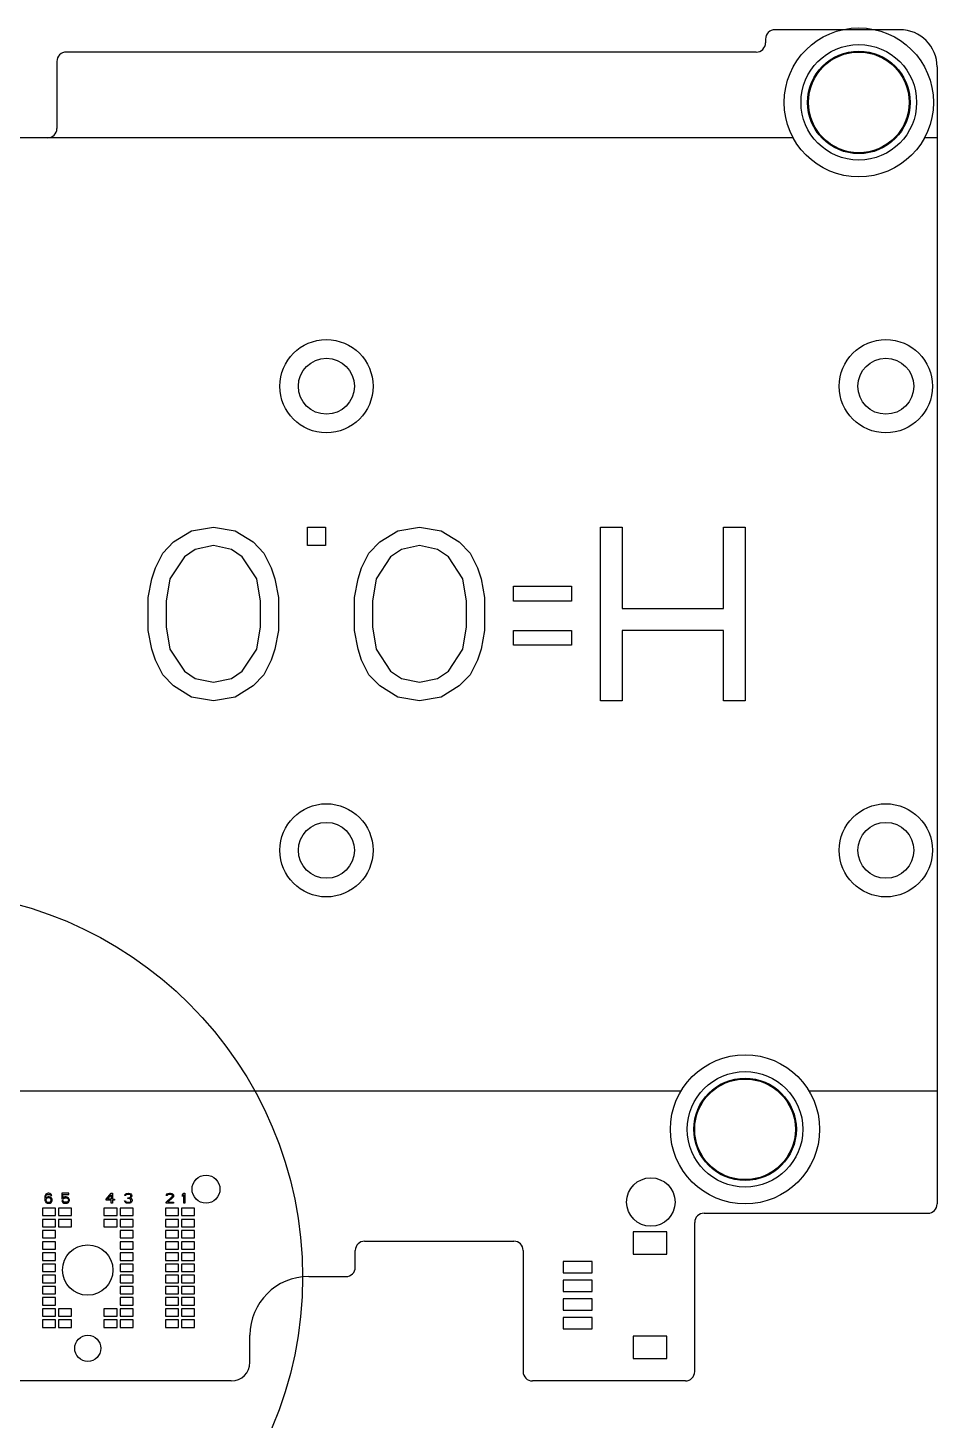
# Model space of a CAD drawing. Header units: millimetres. Extents: x 0 to 594, y 0 to 420.
# Drawn here: x 152.1 to 200.8, y 284.3 to 359 of the extents above; entities that cross this region are included whole.
import ezdxf

# ---------------------------------------------------------------- set-up
doc = ezdxf.new("R2010")
doc.units = ezdxf.units.MM
doc.header["$LTSCALE"] = 32.67
doc.layers.get('0').update_dxf_attribs({"linetype": 'CONTINUOUS'})
doc.layers.add('20_ALL_FEATURES', color=7, linetype='CONTINUOUS')
doc.layers.add('ASSEM_MEM', color=7, linetype='CONTINUOUS')

msp = doc.modelspace()

# ---------------------------------------------------------------- linework, layer by layer
at = {"color": 7, "linetype": 'CONTINUOUS'}
msp.add_circle((146.103, 292.015), 20.714, dxfattribs=at)
at = {"layer": '20_ALL_FEATURES', "color": 5, "linetype": 'CONTINUOUS'}
for p, q in [((153.566, 295.71), (152.866, 295.71)), ((152.866, 295.71), (152.866, 295.31)), ((152.866, 295.31), (153.566, 295.31)), ((153.566, 295.11), (152.866, 295.11)), ((152.866, 295.11), (152.866, 294.71)), ((153.566, 295.31), (153.566, 295.71)), ((153.566, 294.71), (153.566, 295.11)), ((154.426, 295.71), (153.726, 295.71)), ((153.726, 295.71), (153.726, 295.31)), ((153.726, 295.31), (154.426, 295.31)), ((154.426, 295.11), (153.726, 295.11)), ((153.726, 295.11), (153.726, 294.71)), ((154.426, 295.31), (154.426, 295.71)), ((154.426, 294.71), (154.426, 295.11)), ((156.866, 295.71), (156.166, 295.71)), ((156.166, 295.71), (156.166, 295.31)), ((156.166, 295.31), (156.866, 295.31)), ((156.866, 295.11), (156.166, 295.11)), ((156.166, 295.11), (156.166, 294.71)), ((156.866, 295.31), (156.866, 295.71)), ((156.866, 294.71), (156.866, 295.11)), ((157.726, 295.71), (157.026, 295.71)), ((157.026, 295.71), (157.026, 295.31)), ((157.026, 295.31), (157.726, 295.31)), ((157.726, 295.11), (157.026, 295.11)), ((157.026, 295.11), (157.026, 294.71)), ((157.726, 295.31), (157.726, 295.71)), ((157.726, 294.71), (157.726, 295.11)), ((160.166, 295.71), (159.466, 295.71)), ((159.466, 295.71), (159.466, 295.31)), ((159.466, 295.31), (160.166, 295.31)), ((160.166, 295.11), (159.466, 295.11)), ((159.466, 295.11), (159.466, 294.71)), ((160.166, 295.31), (160.166, 295.71)), ((160.166, 294.71), (160.166, 295.11)), ((161.026, 295.71), (160.326, 295.71)), ((160.326, 295.71), (160.326, 295.31)), ((160.326, 295.31), (161.026, 295.31)), ((161.026, 295.11), (160.326, 295.11)), ((160.326, 295.11), (160.326, 294.71)), ((161.026, 295.31), (161.026, 295.71)), ((161.026, 294.71), (161.026, 295.11)), ((152.866, 294.71), (153.566, 294.71)), ((153.566, 294.51), (152.866, 294.51)), ((152.866, 294.51), (152.866, 294.11)), ((153.566, 294.11), (153.566, 294.51)), ((153.726, 294.71), (154.426, 294.71)), ((156.166, 294.71), (156.866, 294.71)), ((157.026, 294.71), (157.726, 294.71)), ((157.726, 294.51), (157.026, 294.51)), ((157.026, 294.51), (157.026, 294.11)), ((157.726, 294.11), (157.726, 294.51)), ((159.466, 294.71), (160.166, 294.71)), ((160.166, 294.51), (159.466, 294.51)), ((159.466, 294.51), (159.466, 294.11)), ((160.166, 294.11), (160.166, 294.51)), ((160.326, 294.71), (161.026, 294.71)), ((161.026, 294.51), (160.326, 294.51)), ((160.326, 294.51), (160.326, 294.11)), ((161.026, 294.11), (161.026, 294.51)), ((152.866, 294.11), (153.566, 294.11)), ((153.566, 293.91), (152.866, 293.91)), ((152.866, 293.91), (152.866, 293.51)), ((153.566, 293.51), (153.566, 293.91)), ((157.026, 294.11), (157.726, 294.11)), ((157.726, 293.91), (157.026, 293.91)), ((157.026, 293.91), (157.026, 293.51)), ((157.726, 293.51), (157.726, 293.91)), ((159.466, 294.11), (160.166, 294.11)), ((160.166, 293.91), (159.466, 293.91)), ((159.466, 293.91), (159.466, 293.51)), ((160.166, 293.51), (160.166, 293.91)), ((160.326, 294.11), (161.026, 294.11)), ((161.026, 293.91), (160.326, 293.91)), ((160.326, 293.91), (160.326, 293.51)), ((161.026, 293.51), (161.026, 293.91)), ((152.866, 293.51), (153.566, 293.51)), ((153.566, 293.31), (152.866, 293.31)), ((152.866, 293.31), (152.866, 292.91)), ((152.866, 292.91), (153.566, 292.91)), ((153.566, 292.91), (153.566, 293.31)), ((157.026, 293.51), (157.726, 293.51)), ((157.726, 293.31), (157.026, 293.31)), ((157.026, 293.31), (157.026, 292.91)), ((157.026, 292.91), (157.726, 292.91)), ((157.726, 292.91), (157.726, 293.31)), ((159.466, 293.51), (160.166, 293.51)), ((160.166, 293.31), (159.466, 293.31)), ((159.466, 293.31), (159.466, 292.91)), ((159.466, 292.91), (160.166, 292.91)), ((160.166, 292.91), (160.166, 293.31)), ((160.326, 293.51), (161.026, 293.51)), ((161.026, 293.31), (160.326, 293.31)), ((160.326, 293.31), (160.326, 292.91)), ((160.326, 292.91), (161.026, 292.91)), ((161.026, 292.91), (161.026, 293.31)), ((153.566, 292.71), (152.866, 292.71)), ((152.866, 292.71), (152.866, 292.31)), ((152.866, 292.31), (153.566, 292.31)), ((153.566, 292.11), (152.866, 292.11)), ((152.866, 292.11), (152.866, 291.71)), ((153.566, 292.31), (153.566, 292.71)), ((153.566, 291.71), (153.566, 292.11)), ((157.726, 292.71), (157.026, 292.71)), ((157.026, 292.71), (157.026, 292.31)), ((157.026, 292.31), (157.726, 292.31)), ((157.726, 292.11), (157.026, 292.11)), ((157.026, 292.11), (157.026, 291.71)), ((157.726, 292.31), (157.726, 292.71)), ((157.726, 291.71), (157.726, 292.11)), ((160.166, 292.71), (159.466, 292.71)), ((159.466, 292.71), (159.466, 292.31)), ((159.466, 292.31), (160.166, 292.31)), ((160.166, 292.11), (159.466, 292.11)), ((159.466, 292.11), (159.466, 291.71)), ((160.166, 292.31), (160.166, 292.71)), ((160.166, 291.71), (160.166, 292.11)), ((161.026, 292.71), (160.326, 292.71)), ((160.326, 292.71), (160.326, 292.31)), ((160.326, 292.31), (161.026, 292.31)), ((161.026, 292.11), (160.326, 292.11)), ((160.326, 292.11), (160.326, 291.71)), ((161.026, 292.31), (161.026, 292.71)), ((161.026, 291.71), (161.026, 292.11)), ((152.866, 291.71), (153.566, 291.71)), ((153.566, 291.51), (152.866, 291.51)), ((152.866, 291.51), (152.866, 291.11)), ((153.566, 291.11), (153.566, 291.51)), ((157.026, 291.71), (157.726, 291.71)), ((157.726, 291.51), (157.026, 291.51)), ((157.026, 291.51), (157.026, 291.11)), ((157.726, 291.11), (157.726, 291.51)), ((159.466, 291.71), (160.166, 291.71)), ((160.166, 291.51), (159.466, 291.51)), ((159.466, 291.51), (159.466, 291.11)), ((160.166, 291.11), (160.166, 291.51)), ((160.326, 291.71), (161.026, 291.71)), ((161.026, 291.51), (160.326, 291.51)), ((160.326, 291.51), (160.326, 291.11)), ((161.026, 291.11), (161.026, 291.51)), ((152.866, 291.11), (153.566, 291.11)), ((153.566, 290.91), (152.866, 290.91)), ((152.866, 290.91), (152.866, 290.51)), ((153.566, 290.51), (153.566, 290.91)), ((157.026, 291.11), (157.726, 291.11)), ((157.726, 290.91), (157.026, 290.91)), ((157.026, 290.91), (157.026, 290.51)), ((157.726, 290.51), (157.726, 290.91)), ((159.466, 291.11), (160.166, 291.11)), ((160.166, 290.91), (159.466, 290.91)), ((159.466, 290.91), (159.466, 290.51)), ((160.166, 290.51), (160.166, 290.91)), ((160.326, 291.11), (161.026, 291.11)), ((161.026, 290.91), (160.326, 290.91)), ((160.326, 290.91), (160.326, 290.51)), ((161.026, 290.51), (161.026, 290.91)), ((152.866, 290.51), (153.566, 290.51)), ((153.566, 290.31), (152.866, 290.31)), ((152.866, 290.31), (152.866, 289.91)), ((152.866, 289.91), (153.566, 289.91)), ((153.566, 289.91), (153.566, 290.31)), ((154.426, 290.31), (153.726, 290.31)), ((153.726, 290.31), (153.726, 289.91)), ((153.726, 289.91), (154.426, 289.91)), ((154.426, 289.91), (154.426, 290.31)), ((156.866, 290.31), (156.166, 290.31)), ((156.166, 290.31), (156.166, 289.91)), ((156.166, 289.91), (156.866, 289.91)), ((156.866, 289.91), (156.866, 290.31)), ((157.026, 290.51), (157.726, 290.51)), ((157.726, 290.31), (157.026, 290.31)), ((157.026, 290.31), (157.026, 289.91)), ((157.026, 289.91), (157.726, 289.91)), ((157.726, 289.91), (157.726, 290.31)), ((159.466, 290.51), (160.166, 290.51)), ((160.166, 290.31), (159.466, 290.31)), ((159.466, 290.31), (159.466, 289.91)), ((159.466, 289.91), (160.166, 289.91)), ((160.166, 289.91), (160.166, 290.31)), ((160.326, 290.51), (161.026, 290.51)), ((161.026, 290.31), (160.326, 290.31)), ((160.326, 290.31), (160.326, 289.91)), ((160.326, 289.91), (161.026, 289.91)), ((161.026, 289.91), (161.026, 290.31)), ((153.566, 289.71), (152.866, 289.71)), ((152.866, 289.71), (152.866, 289.31)), ((152.866, 289.31), (153.566, 289.31)), ((153.566, 289.31), (153.566, 289.71)), ((154.426, 289.71), (153.726, 289.71)), ((153.726, 289.71), (153.726, 289.31)), ((153.726, 289.31), (154.426, 289.31)), ((154.426, 289.31), (154.426, 289.71)), ((156.866, 289.71), (156.166, 289.71)), ((156.166, 289.71), (156.166, 289.31)), ((156.166, 289.31), (156.866, 289.31)), ((156.866, 289.31), (156.866, 289.71)), ((157.726, 289.71), (157.026, 289.71)), ((157.026, 289.71), (157.026, 289.31)), ((157.026, 289.31), (157.726, 289.31)), ((157.726, 289.31), (157.726, 289.71)), ((160.166, 289.71), (159.466, 289.71)), ((159.466, 289.71), (159.466, 289.31)), ((159.466, 289.31), (160.166, 289.31)), ((160.166, 289.31), (160.166, 289.71)), ((161.026, 289.71), (160.326, 289.71)), ((160.326, 289.71), (160.326, 289.31)), ((160.326, 289.31), (161.026, 289.31)), ((161.026, 289.31), (161.026, 289.71))]:
    msp.add_line(p, q, dxfattribs=at)
for centre, radius in [((196.641, 355.04), 3.1), ((196.641, 355.04), 2.75), ((190.541, 299.94), 3.1), ((190.541, 299.94), 2.75)]:
    msp.add_circle(centre, radius, dxfattribs=at)
at = {"layer": 'ASSEM_MEM', "color": 7, "linetype": 'CONTINUOUS'}
for p, q in [((198.841, 358.94), (192.141, 358.94)), ((191.641, 358.44), (191.641, 358.24)), ((153.641, 357.24), (153.641, 353.64)), ((191.141, 357.74), (154.141, 357.74)), ((200.841, 356.94), (200.841, 295.94)), ((153.141, 353.14), (91.641, 353.14)), ((152.998, 296.36), (152.987, 296.28)), ((152.987, 296.28), (152.987, 296.2)), ((152.987, 296.2), (152.998, 296.119)), ((153.021, 296.418), (152.998, 296.36)), ((152.998, 296.119), (153.021, 296.062)), ((153.054, 296.464), (153.021, 296.418)), ((153.021, 296.062), (153.054, 296.016)), ((153.043, 296.28), (153.054, 296.349)), ((153.111, 296.303), (153.043, 296.257)), ((153.043, 296.257), (153.043, 296.28)), ((153.111, 296.498), (153.054, 296.464)), ((153.054, 296.349), (153.066, 296.383)), ((153.066, 296.2), (153.054, 296.165)), ((153.054, 296.165), (153.054, 296.131)), ((153.054, 296.131), (153.066, 296.096)), ((153.054, 296.016), (153.111, 295.981)), ((153.066, 296.383), (153.088, 296.418)), ((153.088, 296.223), (153.066, 296.2)), ((153.066, 296.096), (153.088, 296.062)), ((153.088, 296.418), (153.122, 296.441)), ((153.122, 296.246), (153.088, 296.223)), ((153.088, 296.062), (153.122, 296.039)), ((153.167, 296.51), (153.111, 296.498)), ((153.167, 296.314), (153.111, 296.303)), ((153.111, 295.981), (153.167, 295.97)), ((153.122, 296.441), (153.156, 296.452)), ((153.156, 296.257), (153.122, 296.246)), ((153.122, 296.039), (153.156, 296.027)), ((153.156, 296.452), (153.223, 296.452)), ((153.234, 296.257), (153.156, 296.257)), ((153.156, 296.027), (153.234, 296.027)), ((153.212, 296.51), (153.167, 296.51)), ((153.223, 296.314), (153.167, 296.314)), ((153.167, 295.97), (153.223, 295.97)), ((153.268, 296.498), (153.212, 296.51)), ((153.223, 296.452), (153.257, 296.441)), ((153.279, 296.303), (153.223, 296.314)), ((153.223, 295.97), (153.279, 295.981)), ((153.268, 296.246), (153.234, 296.257)), ((153.234, 296.027), (153.268, 296.039)), ((153.257, 296.441), (153.291, 296.418)), ((153.324, 296.464), (153.268, 296.498)), ((153.302, 296.223), (153.268, 296.246)), ((153.268, 296.039), (153.302, 296.062)), ((153.336, 296.268), (153.279, 296.303)), ((153.279, 295.981), (153.336, 296.016)), ((153.291, 296.418), (153.313, 296.383)), ((153.324, 296.2), (153.302, 296.223)), ((153.302, 296.062), (153.324, 296.096)), ((153.313, 296.383), (153.369, 296.383)), ((153.358, 296.418), (153.324, 296.464)), ((153.336, 296.165), (153.324, 296.2)), ((153.324, 296.096), (153.336, 296.131)), ((153.369, 296.234), (153.336, 296.268)), ((153.336, 296.131), (153.336, 296.165)), ((153.336, 296.016), (153.369, 296.062)), ((153.369, 296.383), (153.358, 296.418)), ((153.392, 296.177), (153.369, 296.234)), ((153.369, 296.062), (153.392, 296.119)), ((153.392, 296.119), (153.392, 296.177)), ((154.288, 296.51), (153.906, 296.51)), ((153.906, 296.51), (153.906, 296.211)), ((153.906, 296.211), (153.984, 296.211)), ((153.973, 296.108), (153.906, 296.108)), ((153.906, 296.108), (153.928, 296.062)), ((153.928, 296.062), (153.962, 296.016)), ((153.962, 296.452), (154.288, 296.452)), ((153.962, 296.268), (153.962, 296.452)), ((154.018, 296.303), (153.962, 296.268)), ((153.962, 296.016), (154.018, 295.981)), ((153.996, 296.062), (153.973, 296.108)), ((153.984, 296.211), (154.029, 296.246)), ((154.029, 296.039), (153.996, 296.062)), ((154.074, 296.314), (154.018, 296.303)), ((154.018, 295.981), (154.074, 295.97)), ((154.029, 296.246), (154.074, 296.257)), ((154.074, 296.027), (154.029, 296.039)), ((154.142, 296.314), (154.074, 296.314)), ((154.074, 296.257), (154.142, 296.257)), ((154.142, 296.027), (154.074, 296.027)), ((154.074, 295.97), (154.142, 295.97)), ((154.198, 296.303), (154.142, 296.314)), ((154.142, 296.257), (154.187, 296.246)), ((154.187, 296.039), (154.142, 296.027)), ((154.142, 295.97), (154.198, 295.981)), ((154.187, 296.246), (154.221, 296.223)), ((154.221, 296.062), (154.187, 296.039)), ((154.254, 296.268), (154.198, 296.303)), ((154.198, 295.981), (154.254, 296.016)), ((154.221, 296.223), (154.243, 296.188)), ((154.243, 296.096), (154.221, 296.062)), ((154.243, 296.188), (154.254, 296.154)), ((154.254, 296.131), (154.243, 296.096)), ((154.288, 296.223), (154.254, 296.268)), ((154.254, 296.154), (154.254, 296.131)), ((154.254, 296.016), (154.288, 296.062)), ((154.288, 296.452), (154.288, 296.51)), ((154.311, 296.165), (154.288, 296.223)), ((154.288, 296.062), (154.311, 296.119)), ((154.311, 296.119), (154.311, 296.165)), ((156.278, 296.2), (156.548, 296.51)), ((156.278, 296.131), (156.278, 296.2)), ((156.548, 296.131), (156.278, 296.131)), ((156.357, 296.2), (156.548, 296.418)), ((156.548, 296.2), (156.357, 296.2)), ((156.548, 296.51), (156.616, 296.51)), ((156.548, 296.418), (156.548, 296.2)), ((156.548, 295.97), (156.548, 296.131)), ((156.616, 295.97), (156.548, 295.97)), ((156.616, 296.51), (156.616, 296.2)), ((156.616, 296.2), (156.728, 296.2)), ((156.728, 296.131), (156.616, 296.131)), ((156.616, 296.131), (156.616, 295.97)), ((156.728, 296.2), (156.728, 296.131)), ((157.265, 296.096), (157.321, 296.096)), ((157.276, 296.062), (157.265, 296.096)), ((157.276, 296.383), (157.288, 296.429)), ((157.333, 296.383), (157.276, 296.383)), ((157.299, 296.027), (157.276, 296.062)), ((157.288, 296.429), (157.333, 296.475)), ((157.333, 296.004), (157.299, 296.027)), ((157.321, 296.096), (157.333, 296.073)), ((157.333, 296.475), (157.378, 296.498)), ((157.355, 296.418), (157.333, 296.383)), ((157.333, 296.073), (157.355, 296.05)), ((157.378, 295.981), (157.333, 296.004)), ((157.389, 296.441), (157.355, 296.418)), ((157.355, 296.05), (157.378, 296.039)), ((157.378, 296.498), (157.456, 296.51)), ((157.378, 296.039), (157.434, 296.027)), ((157.423, 295.97), (157.378, 295.981)), ((157.445, 296.452), (157.389, 296.441)), ((157.513, 295.97), (157.423, 295.97)), ((157.434, 296.027), (157.501, 296.027)), ((157.49, 296.452), (157.445, 296.452)), ((157.445, 296.268), (157.49, 296.268)), ((157.445, 296.223), (157.445, 296.268)), ((157.49, 296.223), (157.445, 296.223)), ((157.456, 296.51), (157.479, 296.51)), ((157.479, 296.51), (157.558, 296.498)), ((157.546, 296.441), (157.49, 296.452)), ((157.49, 296.268), (157.558, 296.291)), ((157.558, 296.211), (157.49, 296.223)), ((157.501, 296.027), (157.558, 296.039)), ((157.558, 295.981), (157.513, 295.97)), ((157.58, 296.418), (157.546, 296.441)), ((157.558, 296.498), (157.603, 296.475)), ((157.558, 296.291), (157.58, 296.314)), ((157.591, 296.188), (157.558, 296.211)), ((157.558, 296.039), (157.58, 296.05)), ((157.603, 296.004), (157.558, 295.981)), ((157.603, 296.383), (157.58, 296.418)), ((157.58, 296.314), (157.603, 296.36)), ((157.625, 296.28), (157.58, 296.246)), ((157.58, 296.246), (157.636, 296.223)), ((157.58, 296.05), (157.603, 296.073)), ((157.614, 296.142), (157.591, 296.188)), ((157.603, 296.475), (157.648, 296.429)), ((157.603, 296.36), (157.603, 296.383)), ((157.603, 296.073), (157.614, 296.096)), ((157.636, 296.027), (157.603, 296.004)), ((157.614, 296.096), (157.614, 296.142)), ((157.648, 296.314), (157.625, 296.28)), ((157.636, 296.223), (157.659, 296.188)), ((157.659, 296.062), (157.636, 296.027)), ((157.648, 296.429), (157.659, 296.383)), ((157.659, 296.36), (157.648, 296.314)), ((157.659, 296.383), (157.659, 296.36)), ((157.659, 296.188), (157.67, 296.142)), ((157.67, 296.096), (157.659, 296.062)), ((157.67, 296.142), (157.67, 296.096)), ((159.494, 296.027), (159.809, 296.314)), ((159.494, 295.97), (159.494, 296.027)), ((159.899, 295.97), (159.494, 295.97)), ((159.506, 296.383), (159.517, 296.429)), ((159.562, 296.383), (159.506, 296.383)), ((159.517, 296.429), (159.562, 296.475)), ((159.562, 296.475), (159.607, 296.498)), ((159.584, 296.418), (159.562, 296.383)), ((159.618, 296.441), (159.584, 296.418)), ((159.866, 296.28), (159.584, 296.027)), ((159.584, 296.027), (159.899, 296.027)), ((159.607, 296.498), (159.686, 296.51)), ((159.674, 296.452), (159.618, 296.441)), ((159.719, 296.452), (159.674, 296.452)), ((159.686, 296.51), (159.731, 296.51)), ((159.776, 296.441), (159.719, 296.452)), ((159.731, 296.51), (159.798, 296.498)), ((159.809, 296.418), (159.776, 296.441)), ((159.798, 296.498), (159.843, 296.475)), ((159.832, 296.383), (159.809, 296.418)), ((159.809, 296.314), (159.832, 296.36)), ((159.832, 296.36), (159.832, 296.383)), ((159.843, 296.475), (159.888, 296.429)), ((159.888, 296.314), (159.866, 296.28)), ((159.888, 296.429), (159.899, 296.383)), ((159.899, 296.36), (159.888, 296.314)), ((159.899, 296.383), (159.899, 296.36)), ((159.899, 296.027), (159.899, 295.97)), ((160.372, 296.429), (160.44, 296.51)), ((160.372, 296.337), (160.372, 296.429)), ((160.44, 296.418), (160.372, 296.337)), ((160.44, 296.51), (160.507, 296.51)), ((160.44, 295.97), (160.44, 296.418)), ((160.507, 295.97), (160.44, 295.97)), ((160.507, 296.51), (160.507, 295.97)), ((188.341, 295.44), (200.341, 295.44)), ((187.841, 286.94), (187.841, 294.94)), ((170.141, 293.94), (178.141, 293.94)), ((169.641, 292.54), (169.641, 293.44)), ((178.641, 293.44), (178.641, 286.94)), ((167.141, 292.04), (169.141, 292.04)), ((163.991, 287.44), (163.991, 288.89)), ((162.991, 286.44), (130.291, 286.44)), ((187.341, 286.44), (179.141, 286.44))]:
    msp.add_line(p, q, dxfattribs=at)
at = {"layer": 'ASSEM_MEM', "color": 3, "linetype": 'CONTINUOUS'}
for p, q in [((193.121, 353.14), (153.141, 353.14)), ((200.841, 353.14), (200.161, 353.14)), ((159.895, 331.455), (160.865, 332.049)), ((160.865, 332.049), (162.029, 332.247)), ((162.029, 332.247), (163.193, 332.049)), ((163.193, 332.049), (164.163, 331.455)), ((167.072, 332.247), (168.042, 332.247)), ((167.072, 331.257), (167.072, 332.247)), ((168.042, 332.247), (168.042, 331.257)), ((170.951, 331.455), (171.921, 332.049)), ((171.921, 332.049), (173.085, 332.247)), ((173.085, 332.247), (174.248, 332.049)), ((174.248, 332.049), (175.218, 331.455)), ((182.783, 332.247), (183.946, 332.247)), ((182.783, 322.937), (182.783, 332.247)), ((183.946, 332.247), (183.946, 327.89)), ((189.377, 332.247), (190.541, 332.247)), ((189.377, 327.89), (189.377, 332.247)), ((190.541, 332.247), (190.541, 322.937)), ((159.314, 330.861), (159.895, 331.455)), ((161.059, 331.059), (160.477, 330.663)), ((162.029, 331.257), (161.059, 331.059)), ((162.999, 331.059), (162.029, 331.257)), ((163.581, 330.663), (162.999, 331.059)), ((164.163, 331.455), (164.744, 330.861)), ((168.042, 331.257), (167.072, 331.257)), ((170.369, 330.861), (170.951, 331.455)), ((172.115, 331.059), (171.533, 330.663)), ((173.085, 331.257), (172.115, 331.059)), ((174.054, 331.059), (173.085, 331.257)), ((174.636, 330.663), (174.054, 331.059)), ((175.218, 331.455), (175.8, 330.861)), ((158.926, 330.069), (159.314, 330.861)), ((160.477, 330.663), (159.702, 329.474)), ((164.357, 329.474), (163.581, 330.663)), ((164.744, 330.861), (165.132, 330.069)), ((169.981, 330.069), (170.369, 330.861)), ((171.533, 330.663), (170.757, 329.474)), ((175.412, 329.474), (174.636, 330.663)), ((175.8, 330.861), (176.188, 330.069)), ((158.538, 328.484), (158.732, 329.474)), ((158.732, 329.474), (158.926, 330.069)), ((159.702, 329.474), (159.508, 328.286)), ((164.55, 328.286), (164.357, 329.474)), ((165.132, 330.069), (165.326, 329.474)), ((165.326, 329.474), (165.52, 328.484)), ((169.593, 328.484), (169.787, 329.474)), ((169.787, 329.474), (169.981, 330.069)), ((170.757, 329.474), (170.563, 328.286)), ((175.606, 328.286), (175.412, 329.474)), ((176.188, 330.069), (176.382, 329.474)), ((176.382, 329.474), (176.576, 328.484)), ((178.128, 329.078), (181.231, 329.078)), ((178.128, 328.286), (178.128, 329.078)), ((181.231, 329.078), (181.231, 328.286)), ((158.538, 326.701), (158.538, 328.484)), ((159.508, 328.286), (159.508, 326.899)), ((164.55, 326.899), (164.55, 328.286)), ((165.52, 328.484), (165.52, 326.701)), ((169.593, 326.701), (169.593, 328.484)), ((170.563, 328.286), (170.563, 326.899)), ((175.606, 326.899), (175.606, 328.286)), ((176.576, 328.484), (176.576, 326.701)), ((181.231, 328.286), (178.128, 328.286)), ((183.946, 327.89), (189.377, 327.89)), ((158.732, 325.711), (158.538, 326.701)), ((159.508, 326.899), (159.702, 325.711)), ((164.357, 325.711), (164.55, 326.899)), ((165.52, 326.701), (165.326, 325.711)), ((169.787, 325.711), (169.593, 326.701)), ((170.563, 326.899), (170.757, 325.711)), ((175.412, 325.711), (175.606, 326.899)), ((176.576, 326.701), (176.382, 325.711)), ((178.128, 326.701), (181.231, 326.701)), ((178.128, 325.909), (178.128, 326.701)), ((181.231, 326.701), (181.231, 325.909)), ((189.377, 326.701), (183.946, 326.701)), ((183.946, 326.701), (183.946, 322.937)), ((189.377, 322.937), (189.377, 326.701)), ((158.926, 325.116), (158.732, 325.711)), ((159.702, 325.711), (160.477, 324.522)), ((163.581, 324.522), (164.357, 325.711)), ((165.326, 325.711), (165.132, 325.116)), ((169.981, 325.116), (169.787, 325.711)), ((170.757, 325.711), (171.533, 324.522)), ((174.636, 324.522), (175.412, 325.711)), ((176.382, 325.711), (176.188, 325.116)), ((181.231, 325.909), (178.128, 325.909)), ((159.314, 324.324), (158.926, 325.116)), ((165.132, 325.116), (164.744, 324.324)), ((170.369, 324.324), (169.981, 325.116)), ((176.188, 325.116), (175.8, 324.324)), ((159.895, 323.73), (159.314, 324.324)), ((160.477, 324.522), (161.059, 324.126)), ((162.999, 324.126), (163.581, 324.522)), ((164.744, 324.324), (164.163, 323.73)), ((170.951, 323.73), (170.369, 324.324)), ((171.533, 324.522), (172.115, 324.126)), ((174.054, 324.126), (174.636, 324.522)), ((175.8, 324.324), (175.218, 323.73)), ((160.865, 323.136), (159.895, 323.73)), ((161.059, 324.126), (162.029, 323.928)), ((162.029, 323.928), (162.999, 324.126)), ((164.163, 323.73), (163.193, 323.136)), ((171.921, 323.136), (170.951, 323.73)), ((172.115, 324.126), (173.085, 323.928)), ((173.085, 323.928), (174.054, 324.126)), ((175.218, 323.73), (174.248, 323.136)), ((162.029, 322.937), (160.865, 323.136)), ((163.193, 323.136), (162.029, 322.937)), ((173.085, 322.937), (171.921, 323.136)), ((174.248, 323.136), (173.085, 322.937)), ((183.946, 322.937), (182.783, 322.937)), ((190.541, 322.937), (189.377, 322.937)), ((82.191, 302.01), (187.118, 302.01)), ((193.964, 302.01), (200.841, 302.01)), ((153.566, 295.71), (152.866, 295.71)), ((152.866, 295.71), (152.866, 295.31)), ((152.866, 295.31), (153.566, 295.31)), ((153.566, 295.11), (152.866, 295.11)), ((152.866, 295.11), (152.866, 294.71)), ((153.566, 295.31), (153.566, 295.71)), ((153.566, 294.71), (153.566, 295.11)), ((154.426, 295.71), (153.726, 295.71)), ((153.726, 295.71), (153.726, 295.31)), ((153.726, 295.31), (154.426, 295.31)), ((154.426, 295.11), (153.726, 295.11)), ((153.726, 295.11), (153.726, 294.71)), ((154.426, 295.31), (154.426, 295.71)), ((154.426, 294.71), (154.426, 295.11)), ((156.866, 295.71), (156.166, 295.71)), ((156.166, 295.71), (156.166, 295.31)), ((156.166, 295.31), (156.866, 295.31)), ((156.866, 295.11), (156.166, 295.11)), ((156.166, 295.11), (156.166, 294.71)), ((156.866, 295.31), (156.866, 295.71)), ((156.866, 294.71), (156.866, 295.11)), ((157.726, 295.71), (157.026, 295.71)), ((157.026, 295.71), (157.026, 295.31)), ((157.026, 295.31), (157.726, 295.31)), ((157.726, 295.11), (157.026, 295.11)), ((157.026, 295.11), (157.026, 294.71)), ((157.726, 295.31), (157.726, 295.71)), ((157.726, 294.71), (157.726, 295.11)), ((160.166, 295.71), (159.466, 295.71)), ((159.466, 295.71), (159.466, 295.31)), ((159.466, 295.31), (160.166, 295.31)), ((160.166, 295.11), (159.466, 295.11)), ((159.466, 295.11), (159.466, 294.71)), ((160.166, 295.31), (160.166, 295.71)), ((160.166, 294.71), (160.166, 295.11)), ((161.026, 295.71), (160.326, 295.71)), ((160.326, 295.71), (160.326, 295.31)), ((160.326, 295.31), (161.026, 295.31)), ((161.026, 295.11), (160.326, 295.11)), ((160.326, 295.11), (160.326, 294.71)), ((161.026, 295.31), (161.026, 295.71)), ((161.026, 294.71), (161.026, 295.11)), ((152.866, 294.71), (153.566, 294.71)), ((153.566, 294.51), (152.866, 294.51)), ((152.866, 294.51), (152.866, 294.11)), ((153.566, 294.11), (153.566, 294.51)), ((153.726, 294.71), (154.426, 294.71)), ((156.166, 294.71), (156.866, 294.71)), ((157.026, 294.71), (157.726, 294.71)), ((157.726, 294.51), (157.026, 294.51)), ((157.026, 294.51), (157.026, 294.11)), ((157.726, 294.11), (157.726, 294.51)), ((159.466, 294.71), (160.166, 294.71)), ((160.166, 294.51), (159.466, 294.51)), ((159.466, 294.51), (159.466, 294.11)), ((160.166, 294.11), (160.166, 294.51)), ((160.326, 294.71), (161.026, 294.71)), ((161.026, 294.51), (160.326, 294.51)), ((160.326, 294.51), (160.326, 294.11)), ((161.026, 294.11), (161.026, 294.51)), ((186.341, 294.44), (184.541, 294.44)), ((184.541, 294.44), (184.541, 293.24)), ((186.341, 293.24), (186.341, 294.44)), ((152.866, 294.11), (153.566, 294.11)), ((153.566, 293.91), (152.866, 293.91)), ((152.866, 293.91), (152.866, 293.51)), ((153.566, 293.51), (153.566, 293.91)), ((157.026, 294.11), (157.726, 294.11)), ((157.726, 293.91), (157.026, 293.91)), ((157.026, 293.91), (157.026, 293.51)), ((157.726, 293.51), (157.726, 293.91)), ((159.466, 294.11), (160.166, 294.11)), ((160.166, 293.91), (159.466, 293.91)), ((159.466, 293.91), (159.466, 293.51)), ((160.166, 293.51), (160.166, 293.91)), ((160.326, 294.11), (161.026, 294.11)), ((161.026, 293.91), (160.326, 293.91)), ((160.326, 293.91), (160.326, 293.51)), ((161.026, 293.51), (161.026, 293.91)), ((152.866, 293.51), (153.566, 293.51)), ((153.566, 293.31), (152.866, 293.31)), ((152.866, 293.31), (152.866, 292.91)), ((152.866, 292.91), (153.566, 292.91)), ((153.566, 292.91), (153.566, 293.31)), ((157.026, 293.51), (157.726, 293.51)), ((157.726, 293.31), (157.026, 293.31)), ((157.026, 293.31), (157.026, 292.91)), ((157.026, 292.91), (157.726, 292.91)), ((157.726, 292.91), (157.726, 293.31)), ((159.466, 293.51), (160.166, 293.51)), ((160.166, 293.31), (159.466, 293.31)), ((159.466, 293.31), (159.466, 292.91)), ((159.466, 292.91), (160.166, 292.91)), ((160.166, 292.91), (160.166, 293.31)), ((160.326, 293.51), (161.026, 293.51)), ((161.026, 293.31), (160.326, 293.31)), ((160.326, 293.31), (160.326, 292.91)), ((160.326, 292.91), (161.026, 292.91)), ((161.026, 292.91), (161.026, 293.31)), ((182.341, 292.84), (180.791, 292.84)), ((180.791, 292.84), (180.791, 292.24)), ((182.341, 292.24), (182.341, 292.84)), ((184.541, 293.24), (186.341, 293.24)), ((153.566, 292.71), (152.866, 292.71)), ((152.866, 292.71), (152.866, 292.31)), ((152.866, 292.31), (153.566, 292.31)), ((153.566, 292.11), (152.866, 292.11)), ((152.866, 292.11), (152.866, 291.71)), ((153.566, 292.31), (153.566, 292.71)), ((153.566, 291.71), (153.566, 292.11)), ((157.726, 292.71), (157.026, 292.71)), ((157.026, 292.71), (157.026, 292.31)), ((157.026, 292.31), (157.726, 292.31)), ((157.726, 292.11), (157.026, 292.11)), ((157.026, 292.11), (157.026, 291.71)), ((157.726, 292.31), (157.726, 292.71)), ((157.726, 291.71), (157.726, 292.11)), ((160.166, 292.71), (159.466, 292.71)), ((159.466, 292.71), (159.466, 292.31)), ((159.466, 292.31), (160.166, 292.31)), ((160.166, 292.11), (159.466, 292.11)), ((159.466, 292.11), (159.466, 291.71)), ((160.166, 292.31), (160.166, 292.71)), ((160.166, 291.71), (160.166, 292.11)), ((161.026, 292.71), (160.326, 292.71)), ((160.326, 292.71), (160.326, 292.31)), ((160.326, 292.31), (161.026, 292.31)), ((161.026, 292.11), (160.326, 292.11)), ((160.326, 292.11), (160.326, 291.71)), ((161.026, 292.31), (161.026, 292.71)), ((161.026, 291.71), (161.026, 292.11)), ((180.791, 292.24), (182.341, 292.24)), ((152.866, 291.71), (153.566, 291.71)), ((153.566, 291.51), (152.866, 291.51)), ((152.866, 291.51), (152.866, 291.11)), ((153.566, 291.11), (153.566, 291.51)), ((157.026, 291.71), (157.726, 291.71)), ((157.726, 291.51), (157.026, 291.51)), ((157.026, 291.51), (157.026, 291.11)), ((157.726, 291.11), (157.726, 291.51)), ((159.466, 291.71), (160.166, 291.71)), ((160.166, 291.51), (159.466, 291.51)), ((159.466, 291.51), (159.466, 291.11)), ((160.166, 291.11), (160.166, 291.51)), ((160.326, 291.71), (161.026, 291.71)), ((161.026, 291.51), (160.326, 291.51)), ((160.326, 291.51), (160.326, 291.11)), ((161.026, 291.11), (161.026, 291.51)), ((182.341, 291.84), (180.791, 291.84)), ((180.791, 291.84), (180.791, 291.24)), ((182.341, 291.24), (182.341, 291.84)), ((152.866, 291.11), (153.566, 291.11)), ((153.566, 290.91), (152.866, 290.91)), ((152.866, 290.91), (152.866, 290.51)), ((153.566, 290.51), (153.566, 290.91)), ((157.026, 291.11), (157.726, 291.11)), ((157.726, 290.91), (157.026, 290.91)), ((157.026, 290.91), (157.026, 290.51)), ((157.726, 290.51), (157.726, 290.91)), ((159.466, 291.11), (160.166, 291.11)), ((160.166, 290.91), (159.466, 290.91)), ((159.466, 290.91), (159.466, 290.51)), ((160.166, 290.51), (160.166, 290.91)), ((160.326, 291.11), (161.026, 291.11)), ((161.026, 290.91), (160.326, 290.91)), ((160.326, 290.91), (160.326, 290.51)), ((161.026, 290.51), (161.026, 290.91)), ((180.791, 291.24), (182.341, 291.24)), ((182.341, 290.84), (180.791, 290.84)), ((180.791, 290.84), (180.791, 290.24)), ((182.341, 290.24), (182.341, 290.84)), ((152.866, 290.51), (153.566, 290.51)), ((153.566, 290.31), (152.866, 290.31)), ((152.866, 290.31), (152.866, 289.91)), ((152.866, 289.91), (153.566, 289.91)), ((153.566, 289.91), (153.566, 290.31)), ((154.426, 290.31), (153.726, 290.31)), ((153.726, 290.31), (153.726, 289.91)), ((153.726, 289.91), (154.426, 289.91)), ((154.426, 289.91), (154.426, 290.31)), ((156.866, 290.31), (156.166, 290.31)), ((156.166, 290.31), (156.166, 289.91)), ((156.166, 289.91), (156.866, 289.91)), ((156.866, 289.91), (156.866, 290.31)), ((157.026, 290.51), (157.726, 290.51)), ((157.726, 290.31), (157.026, 290.31)), ((157.026, 290.31), (157.026, 289.91)), ((157.026, 289.91), (157.726, 289.91)), ((157.726, 289.91), (157.726, 290.31)), ((159.466, 290.51), (160.166, 290.51)), ((160.166, 290.31), (159.466, 290.31)), ((159.466, 290.31), (159.466, 289.91)), ((159.466, 289.91), (160.166, 289.91)), ((160.166, 289.91), (160.166, 290.31)), ((160.326, 290.51), (161.026, 290.51)), ((161.026, 290.31), (160.326, 290.31)), ((160.326, 290.31), (160.326, 289.91)), ((160.326, 289.91), (161.026, 289.91)), ((161.026, 289.91), (161.026, 290.31)), ((180.791, 290.24), (182.341, 290.24)), ((153.566, 289.71), (152.866, 289.71)), ((152.866, 289.71), (152.866, 289.31)), ((152.866, 289.31), (153.566, 289.31)), ((153.566, 289.31), (153.566, 289.71)), ((154.426, 289.71), (153.726, 289.71)), ((153.726, 289.71), (153.726, 289.31)), ((153.726, 289.31), (154.426, 289.31)), ((154.426, 289.31), (154.426, 289.71)), ((156.866, 289.71), (156.166, 289.71)), ((156.166, 289.71), (156.166, 289.31)), ((156.166, 289.31), (156.866, 289.31)), ((156.866, 289.31), (156.866, 289.71)), ((157.726, 289.71), (157.026, 289.71)), ((157.026, 289.71), (157.026, 289.31)), ((157.026, 289.31), (157.726, 289.31)), ((157.726, 289.31), (157.726, 289.71)), ((160.166, 289.71), (159.466, 289.71)), ((159.466, 289.71), (159.466, 289.31)), ((159.466, 289.31), (160.166, 289.31)), ((160.166, 289.31), (160.166, 289.71)), ((161.026, 289.71), (160.326, 289.71)), ((160.326, 289.71), (160.326, 289.31)), ((160.326, 289.31), (161.026, 289.31)), ((161.026, 289.31), (161.026, 289.71)), ((182.341, 289.84), (180.791, 289.84)), ((180.791, 289.84), (180.791, 289.24)), ((180.791, 289.24), (182.341, 289.24)), ((182.341, 289.24), (182.341, 289.84)), ((186.341, 288.84), (184.541, 288.84)), ((184.541, 288.84), (184.541, 287.64)), ((186.341, 287.64), (186.341, 288.84)), ((184.541, 287.64), (186.341, 287.64))]:
    msp.add_line(p, q, dxfattribs=at)
for centre, radius in [((196.641, 355.04), 4), ((168.091, 339.81), 2.5), ((198.091, 339.81), 2.5), ((168.091, 314.91), 2.5), ((198.091, 314.91), 2.5), ((190.541, 299.94), 4)]:
    msp.add_circle(centre, radius, dxfattribs=at)
at = {"layer": 'ASSEM_MEM', "color": 7, "linetype": 'CONTINUOUS'}
for centre, radius in [((196.641, 355.04), 2.7), ((168.091, 339.81), 1.5), ((198.091, 339.81), 1.5), ((168.091, 314.91), 1.5), ((198.091, 314.91), 1.5), ((190.541, 299.94), 2.7), ((161.636, 296.73), 0.75), ((185.491, 296.04), 1.3), ((155.291, 292.39), 1.35), ((155.296, 288.19), 0.7)]:
    msp.add_circle(centre, radius, dxfattribs=at)
for centre, radius, start, end in [((192.141, 358.44), 0.5, 90, 180), ((198.841, 356.94), 2, 0, 90), ((191.141, 358.24), 0.5, 270, 360), ((154.141, 357.24), 0.5, 90, 180), ((153.141, 353.64), 0.5, 270, 360), ((200.341, 295.94), 0.5, 270, 360), ((188.341, 294.94), 0.5, 90, 180), ((170.141, 293.44), 0.5, 90, 180), ((178.141, 293.44), 0.5, 0, 90), ((169.141, 292.54), 0.5, 270, 360), ((167.141, 288.89), 3.15, 90, 180), ((162.991, 287.44), 1, 270, 360), ((179.141, 286.94), 0.5, 180, 270), ((187.341, 286.94), 0.5, 270, 360)]:
    msp.add_arc(centre, radius, start, end, dxfattribs=at)

doc.saveas('drawing.dxf')
